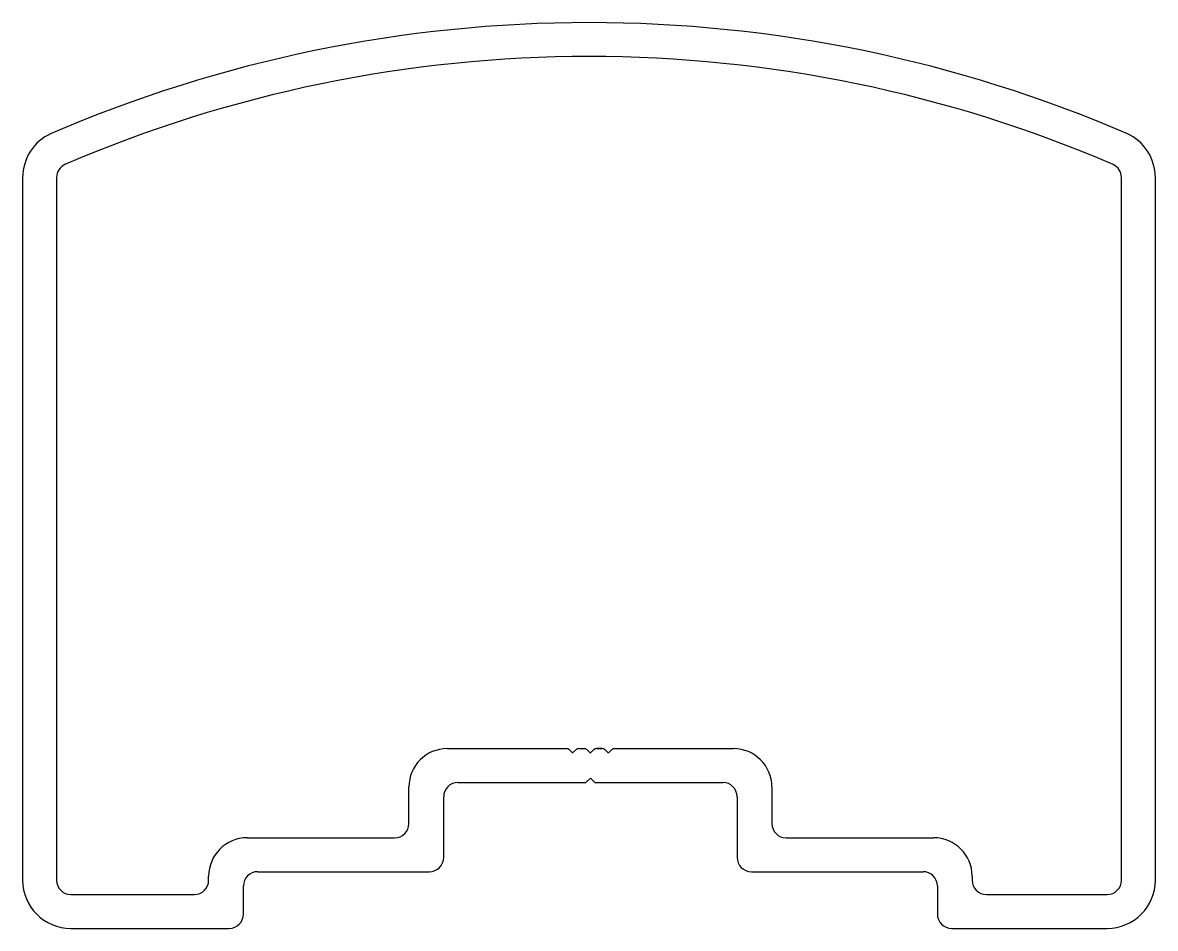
# Model space of a CAD drawing. Header units: inches. Extents: x -32.2 to 31.3, y 0.4 to 51.2.
import ezdxf

# ---------------------------------------------------------------- set-up
doc = ezdxf.new("R2010")
doc.units = ezdxf.units.IN
doc.header["$MEASUREMENT"] = 0
doc.layers.add('1', color=7, linetype='Continuous')

msp = doc.modelspace()

# ---------------------------------------------------------------- linework, layer by layer
at = {"color": 7}
for p, q in [((-30.261, 42.52), (-30.261, 3.104)), ((29.439, 3.104), (29.439, 42.52)), ((-8.358, 10.484), (-1.686, 10.484)), ((-1.686, 10.484), (-1.686, 10.484)), ((-1.686, 10.484), (-1.686, 10.484)), ((-1.509, 10.411), (-1.338, 10.24)), ((-1.327, 10.24), (-1.156, 10.411)), ((-0.979, 10.484), (-0.686, 10.484)), ((-0.509, 10.411), (-0.338, 10.24)), ((-0.327, 10.24), (-0.156, 10.411)), ((0.021, 10.484), (0.021, 10.484)), ((0.021, 10.484), (0.314, 10.484)), ((0.314, 10.484), (0.021, 10.484)), ((0.021, 10.484), (0.314, 10.484)), ((0.314, 10.484), (0.021, 10.484)), ((0.021, 10.484), (0.314, 10.484)), ((0.491, 10.411), (0.662, 10.24)), ((0.673, 10.24), (0.844, 10.411)), ((1.021, 10.484), (7.692, 10.484)), ((-10.508, 6.284), (-10.508, 8.334)), ((9.842, 8.334), (9.842, 6.284)), ((-19.583, 5.484), (-11.308, 5.484)), ((10.642, 5.484), (18.917, 5.484)), ((-21.733, 3.104), (-21.733, 3.334)), ((21.067, 3.334), (21.067, 3.104)), ((-29.461, 2.304), (-28.683, 2.304)), ((-28.683, 2.304), (-22.533, 2.304)), ((-25.608, 2.304), (-22.533, 2.304)), ((21.867, 2.304), (24.942, 2.304)), ((24.942, 2.304), (28.018, 2.304)), ((28.018, 2.304), (28.639, 2.304))]:
    msp.add_line(p, q, dxfattribs=at)
for centre, radius, start, end in [((-0.411, -24.996), 74.3, 90, 113.29599), ((-0.411, -24.996), 74.3, 66.70401, 90), ((-29.461, 42.52), 0.8, 114.6971, 180), ((28.639, 42.52), 0.8, 0, 65.30291), ((-8.358, 8.334), 2.15, 90, 180), ((-1.686, 10.234), 0.25, 45, 90), ((-1.333, 10.246), 0.008, 225, 315), ((-0.979, 10.234), 0.25, 90, 135), ((-0.686, 10.234), 0.25, 45, 90), ((-0.333, 10.246), 0.008, 225, 315), ((0.021, 10.234), 0.25, 90, 135), ((0.314, 10.234), 0.25, 45, 90), ((0.667, 10.246), 0.008, 225, 315), ((1.021, 10.234), 0.25, 90, 135), ((7.692, 8.334), 2.15, 360, 90), ((-11.308, 6.284), 0.8, 270, 0), ((10.642, 6.284), 0.8, 180, 270), ((-19.583, 3.334), 2.15, 90, 180), ((18.917, 3.334), 2.15, 360, 90), ((-29.461, 3.104), 0.8, 180, 270), ((-22.533, 3.104), 0.8, 270, 360), ((21.867, 3.104), 0.8, 180, 270), ((28.639, 3.104), 0.8, 270, 0)]:
    msp.add_arc(centre, radius, start, end, dxfattribs=at)
at = {"layer": '1', "color": 7}
for p, q in [((-32.161, 42.52), (-32.161, 3.104)), ((31.339, 3.104), (31.339, 42.52)), ((-7.758, 8.584), (-0.583, 8.584)), ((-0.583, 8.584), (-0.333, 8.834)), ((-0.333, 8.834), (-0.083, 8.584)), ((-0.083, 8.584), (7.092, 8.584)), ((-8.558, 4.384), (-8.558, 7.784)), ((7.892, 7.784), (7.892, 4.384)), ((-18.983, 3.584), (-9.358, 3.584)), ((8.692, 3.584), (18.317, 3.584)), ((-19.783, 1.204), (-19.783, 2.784)), ((19.117, 2.784), (19.117, 1.204)), ((-29.461, 0.404), (-28.683, 0.404)), ((-28.683, 0.404), (-20.583, 0.404)), ((19.917, 0.404), (28.018, 0.404)), ((28.018, 0.404), (28.639, 0.404))]:
    msp.add_line(p, q, dxfattribs=at)
for centre, radius, start, end in [((-0.411, -24.996), 76.2, 90, 113.30841), ((-0.411, -24.996), 76.2, 66.69159, 90), ((-29.461, 42.52), 2.7, 114.06149, 180), ((28.639, 42.52), 2.7, 360, 65.93851), ((-7.758, 7.784), 0.8, 90, 180), ((7.092, 7.784), 0.8, 0, 90), ((-9.358, 4.384), 0.8, 270, 0), ((8.692, 4.384), 0.8, 180, 270), ((-18.983, 2.784), 0.8, 90, 180), ((18.317, 2.784), 0.8, 0, 90), ((-29.461, 3.104), 2.7, 180, 270), ((28.639, 3.104), 2.7, 270, 0), ((-20.583, 1.204), 0.8, 270, 360), ((19.917, 1.204), 0.8, 180, 270)]:
    msp.add_arc(centre, radius, start, end, dxfattribs=at)

doc.saveas('drawing.dxf')
